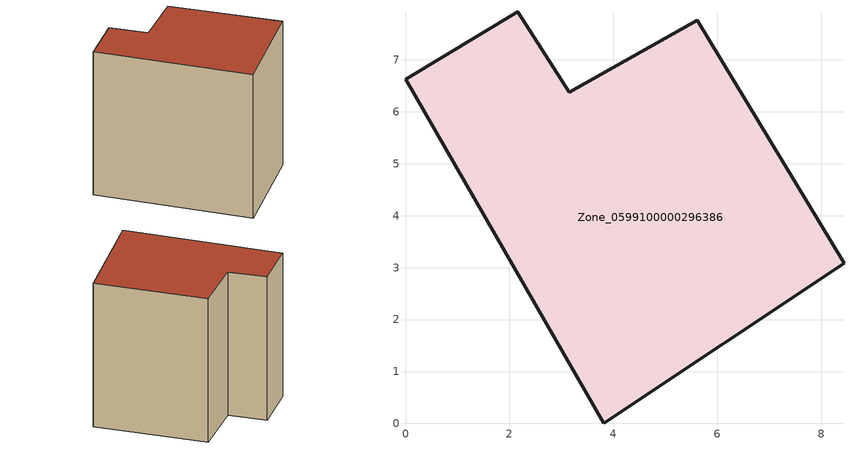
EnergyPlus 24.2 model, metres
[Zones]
Zone_0599100000296386
 floor ground (C_G): 3.82,0 0,6.63 2.16,7.93 3.15,6.38 5.62,7.76 8.44,3.08 z0.83
 wall outside (C_F): 3.82,0 8.44,3.08 5.62,7.76 3.15,6.38 2.16,7.93 0,6.63 3.82,0 z0.83:8.13
 roof outside (C_R): 0,6.63 3.82,0 8.44,3.08 5.62,7.76 3.15,6.38 2.16,7.93 z8.13
[BUILDING]
Pand.0599100000296386: North Axis=0; Terrain=City; Loads Convergence Tolerance Value=0.04; Temperature Convergence Tolerance Value=0.4; Solar Distribution=FullExterior; Maximum Number of Warmup Days=25; Minimum Number of Warmup Days=1
[Site:Location]
Rotterdam.The.Hague.AP_ZH_NLD Design_Conditions: Latitude=51.96; Longitude=4.45; Time Zone=1; Elevation=-4.5
[SITE:GROUNDTEMPERATURE:BUILDINGSURFACE]
18, 18, 18, 18, 18, 18, 18, 18, 18, 18, 18, 18
[MATERIAL] Thermal Absorptance=0.9; Solar Absorptance=0.7; Visible Absorptance=0.7
Name | Roughness | Thickness | Conductivity | Density | Specific Heat
G.TC.1946 | MediumSmooth | 0.15 | 1 | 540 | 1210
F.TC.1946 | Rough | 0.3 | 0.857143 | 1920 | 840
R.TC.1946 | MediumRough | 0.2 | 0.909091 | 1500 | 1000
[CONSTRUCTION]
C_G: G.TC.1946
C_F: F.TC.1946
C_R: R.TC.1946
[ZONE]
Zone_0599100000296386: Type=1; Multiplier=1; Ceiling Height=Autocalculate; Volume=Autocalculate; Floor Area=autocalculate; Part of Total Floor Area=Yes
[ZONEINFILTRATION:DESIGNFLOWRATE]
Infil_Zone_0599100000296386: Zone or ZoneList or Space or SpaceList=Zone_0599100000296386; Schedule=AlwaysOn; Design Flow Rate Calculation Method=Flow/Area; Flow Rate per Floor Area=0.003; Constant Term Coefficient=1; Temperature Term Coefficient=0; Velocity Term Coefficient=0; Velocity Squared Term Coefficient=0
[HVACTEMPLATE:ZONE:IDEALLOADSAIRSYSTEM]
Zone_0599100000296386: Maximum Heating Supply Air Temperature=50; Minimum Cooling Supply Air Temperature=13; Maximum Heating Supply Air Humidity Ratio=0.0156; Minimum Cooling Supply Air Humidity Ratio=0.0077; Heating Limit=NoLimit; Cooling Limit=NoLimit; Dehumidification Control Type=ConstantSensibleHeatRatio; Cooling Sensible Heat Ratio=0.7; Dehumidification Setpoint=60; Humidification Control Type=None; Humidification Setpoint=30; Outdoor Air Method=None; Outdoor Air Flow Rate per Person=0.00944; Outdoor Air Flow Rate per Zone Floor Area=0; Outdoor Air Flow Rate per Zone=0; Demand Controlled Ventilation Type=None; Outdoor Air Economizer Type=NoEconomizer; Heat Recovery Type=None; Sensible Heat Recovery Effectiveness=0.7; Latent Heat Recovery Effectiveness=0.65
[ZONECONTROL:THERMOSTAT]
ThermostatControl_Zone_0599100000296386: Zone or ZoneList=Zone_0599100000296386; Control Type Schedule=DualSetpointControlType; Control 1=Thermostat_Zone_0599100000296386; Temperature Difference Between Cutout And Setpoint=0
[THERMOSTATSETPOINT:DUALSETPOINT]
Thermostat_Zone_0599100000296386: Heating Setpoint Temperature Schedule=HeatingSetpoint_Zone_0599100000296386; Cooling Setpoint Temperature Schedule=CoolingSetpoint_Zone_0599100000296386
[SCHEDULE:COMPACT]
HeatingSetpoint_Zone_0599100000296386: Through: 12/31, For: AllDays, Until: 24:00, 21
CoolingSetpoint_Zone_0599100000296386: Through: 12/31, For: AllDays, Until: 24:00, 24
DualSetpointControlType: Through: 12/31, For: AllDays, Until: 24:00, 4
AlwaysOn: Through: 12/31, For: AllDays, Until: 24:00, 1
